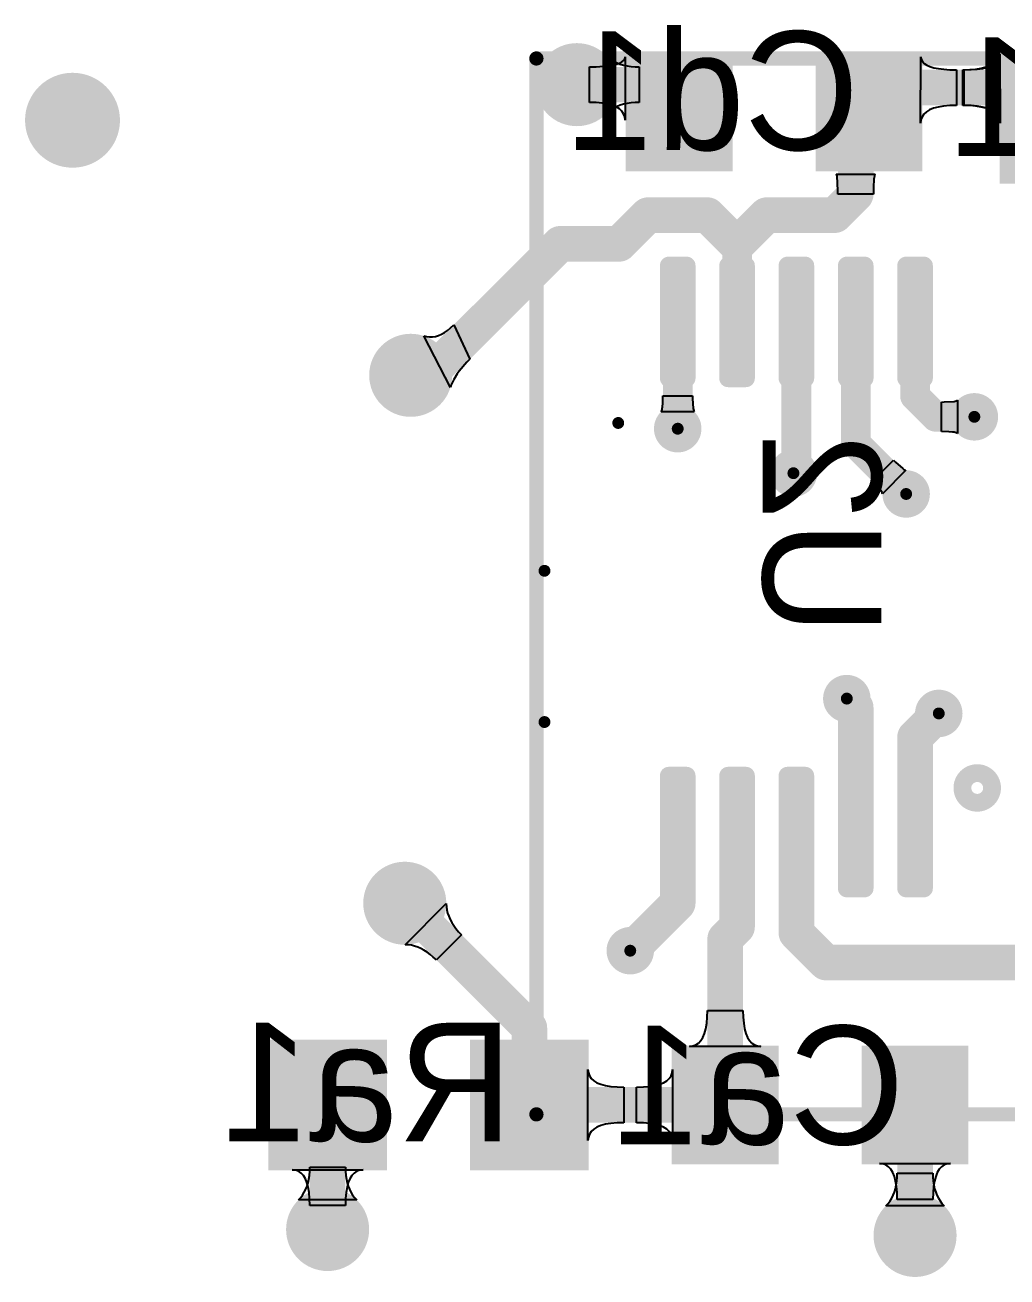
# Model space of a CAD drawing. Header units: millimetres. Extents: x 225 to 632, y 90 to 298.
# Drawn here: x 513.97 to 522.25, y 171.43 to 181.98 of the extents above; entities that cross this region are included whole.
import ezdxf

# ---------------------------------------------------------------- set-up
doc = ezdxf.new("R2010")
doc.units = ezdxf.units.MM
for name, color, linetype in [('BottomLayer', 5, 'Continuous'), ('BottomOverlay', 54, 'Continuous'), ('Mechanical15', 56, 'Continuous'), ('ViaHoleLayer', 16, 'Continuous')]:
    doc.layers.add(name, color=color, linetype=linetype)

# ---------------------------------------------------------------- blocks, each defined once
blk = doc.blocks.new('S5980_41')
at = {"layer": 'Mechanical15', "const_width": 0.11999976}
for points in [[(-4.579399019999999, 5.29079968), (4.32060096, 5.29079968)], [(-4.579399019999999, 5.29079968), (-4.579399019999999, -5.20919964)], [(4.32060096, 5.29079968), (4.32060096, -5.20919964)], [(-4.579399019999999, -5.20919964), (4.32060096, -5.20919964)]]:
    blk.add_lwpolyline(points, dxfattribs=at)
at = {"layer": 'Mechanical15', "const_width": 0.05999988}
for points in [[(-4.60939896, 5.29079968, 1), (-4.54939908, 5.29079968, 1)], [(-4.60939896, 5.29079968, 1), (-4.54939908, 5.29079968, 1)], [(4.29060102, 5.29079968, 1), (4.3506009, 5.29079968, 1)], [(4.29060102, 5.29079968, 1), (4.3506009, 5.29079968, 1)], [(-4.60939896, -5.20919964, 1), (-4.54939908, -5.20919964, 1)], [(-4.60939896, -5.20919964, 1), (-4.54939908, -5.20919964, 1)], [(4.29060102, -5.20919964, 1), (4.3506009, -5.20919964, 1)], [(4.29060102, -5.20919964, 1), (4.3506009, -5.20919964, 1)]]:
    blk.add_lwpolyline(points, format="xyb", close=True, dxfattribs=at)
blk = doc.blocks.new('MSOP_10_B_103')
at = {"layer": 'BottomLayer', "const_width": 0.07500112}
for points in [[(-2.66249912, 1.07499912, 1), (-2.587498, 1.07499912, 1)], [(-1.71250356, 1.07499912, 1), (-1.63750244, 1.07499912, 1)], [(1.63750244, 1.07499912, 1), (1.71250356, 1.07499912, 1)], [(2.587498, 1.07499912, 1), (2.66249912, 1.07499912, 1)], [(-2.66249912, 0.9250019599999999, 1), (-2.587498, 0.9250019599999999, 1)], [(-1.71250356, 0.9250019599999999, 1), (-1.63750244, 0.9250019599999999, 1)], [(1.63750244, 0.9250019599999999, 1), (1.71250356, 0.9250019599999999, 1)], [(2.587498, 0.9250019599999999, 1), (2.66249912, 0.9250019599999999, 1)], [(-2.66249912, 0.57499758, 1), (-2.587498, 0.57499758, 1)], [(-1.71250356, 0.57499758, 1), (-1.63750244, 0.57499758, 1)], [(1.63750244, 0.57499758, 1), (1.71250356, 0.57499758, 1)], [(2.587498, 0.57499758, 1), (2.66249912, 0.57499758, 1)], [(-2.66249912, 0.42500042, 1), (-2.587498, 0.42500042, 1)], [(-1.71250356, 0.42500042, 1), (-1.63750244, 0.42500042, 1)], [(1.63750244, 0.42500042, 1), (1.71250356, 0.42500042, 1)], [(2.587498, 0.42500042, 1), (2.66249912, 0.42500042, 1)], [(-2.66249912, 0.07499858, 1), (-2.587498, 0.07499858, 1)], [(-1.71250356, 0.07499858, 1), (-1.63750244, 0.07499858, 1)], [(1.63750244, 0.07499858, 1), (1.71250356, 0.07499858, 1)], [(2.587498, 0.07499858, 1), (2.66249912, 0.07499858, 1)], [(-2.66249912, -0.07499858, 1), (-2.587498, -0.07499858, 1)], [(-1.71250356, -0.07499858, 1), (-1.63750244, -0.07499858, 1)], [(1.63750244, -0.07499858, 1), (1.71250356, -0.07499858, 1)], [(2.587498, -0.07499858, 1), (2.66249912, -0.07499858, 1)], [(-2.66249912, -0.42500042, 1), (-2.587498, -0.42500042, 1)], [(-1.71250356, -0.42500042, 1), (-1.63750244, -0.42500042, 1)], [(1.63750244, -0.42500042, 1), (1.71250356, -0.42500042, 1)], [(2.587498, -0.42500042, 1), (2.66249912, -0.42500042, 1)], [(-2.66249912, -0.57499758, 1), (-2.587498, -0.57499758, 1)], [(-1.71250356, -0.57499758, 1), (-1.63750244, -0.57499758, 1)], [(1.63750244, -0.57499758, 1), (1.71250356, -0.57499758, 1)], [(2.587498, -0.57499758, 1), (2.66249912, -0.57499758, 1)], [(-2.66249912, -0.9250019599999999, 1), (-2.587498, -0.9250019599999999, 1)], [(-1.71250356, -0.9250019599999999, 1), (-1.63750244, -0.9250019599999999, 1)], [(1.63750244, -0.9250019599999999, 1), (1.71250356, -0.9250019599999999, 1)], [(2.587498, -0.9250019599999999, 1), (2.66249912, -0.9250019599999999, 1)], [(-2.66249912, -1.07499912, 1), (-2.587498, -1.07499912, 1)], [(-1.71250356, -1.07499912, 1), (-1.63750244, -1.07499912, 1)], [(1.63750244, -1.07499912, 1), (1.71250356, -1.07499912, 1)], [(2.587498, -1.07499912, 1), (2.66249912, -1.07499912, 1)]]:
    blk.add_lwpolyline(points, format="xyb", close=True, dxfattribs=at)
at = {"layer": 'BottomLayer'}
for points in [[(-1.60000188, 0.9250019599999999), (-1.60000188, 1.07499912), (-2.69999968, 0.9250019599999999), (-2.69999968, 1.07499912)], [(-1.675003, 0.85000084), (-1.675003, 1.15000024), (-2.62499856, 0.85000084), (-2.62499856, 1.15000024)], [(1.60000188, 1.07499912), (1.60000188, 0.9250019599999999), (2.69999968, 1.07499912), (2.69999968, 0.9250019599999999)], [(1.675003, 1.15000024), (1.675003, 0.85000084), (2.62499856, 1.15000024), (2.62499856, 0.85000084)], [(-2.62499856, 0.6499986999999999), (-2.62499856, 0.3499993), (-1.675003, 0.6499986999999999), (-1.675003, 0.3499993)], [(1.675003, 0.6499986999999999), (1.675003, 0.3499993), (2.62499856, 0.6499986999999999), (2.62499856, 0.3499993)], [(-2.69999968, 0.57499758), (-2.69999968, 0.42500042), (-1.60000188, 0.57499758), (-1.60000188, 0.42500042)], [(1.60000188, 0.57499758), (1.60000188, 0.42500042), (2.69999968, 0.57499758), (2.69999968, 0.42500042)], [(-2.62499856, 0.1499997), (-2.62499856, -0.1499997), (-1.675003, 0.1499997), (-1.675003, -0.1499997)], [(1.675003, 0.1499997), (1.675003, -0.1499997), (2.62499856, 0.1499997), (2.62499856, -0.1499997)], [(-2.69999968, 0.07499858), (-2.69999968, -0.07499858), (-1.60000188, 0.07499858), (-1.60000188, -0.07499858)], [(1.60000188, 0.07499858), (1.60000188, -0.07499858), (2.69999968, 0.07499858), (2.69999968, -0.07499858)], [(-2.62499856, -0.3499993), (-2.62499856, -0.6499986999999999), (-1.675003, -0.3499993), (-1.675003, -0.6499986999999999)], [(1.675003, -0.3499993), (1.675003, -0.6499986999999999), (2.62499856, -0.3499993), (2.62499856, -0.6499986999999999)], [(-2.69999968, -0.42500042), (-2.69999968, -0.57499758), (-1.60000188, -0.42500042), (-1.60000188, -0.57499758)], [(1.60000188, -0.42500042), (1.60000188, -0.57499758), (2.69999968, -0.42500042), (2.69999968, -0.57499758)], [(-2.69999968, -0.9250019599999999), (-2.69999968, -1.07499912), (-1.60000188, -0.9250019599999999), (-1.60000188, -1.07499912)], [(-2.62499856, -0.85000084), (-2.62499856, -1.15000024), (-1.675003, -0.85000084), (-1.675003, -1.15000024)], [(1.60000188, -0.9250019599999999), (1.60000188, -1.07499912), (2.69999968, -0.9250019599999999), (2.69999968, -1.07499912)], [(1.675003, -0.85000084), (1.675003, -1.15000024), (2.62499856, -0.85000084), (2.62499856, -1.15000024)]]:
    blk.add_solid(points, dxfattribs=at)
at = {"layer": 'BottomOverlay'}
for points, const_width in [([(-1.65299898, -1.524, 1), (-1.90300102, -1.524, 1)], 0.1499997), ([(-1.94050158, -1.524, 1), (-1.86550046, -1.524, 1)], 0.07499858), ([(-1.69049954, -1.524, 1), (-1.61549842, -1.524, 1)], 0.07499858)]:
    blk.add_lwpolyline(points, format="xyb", close=True, dxfattribs=dict(at, const_width=const_width))
blk = doc.blocks.new('CAPC0603_1608__N_B_104')
at = {"layer": 'BottomLayer'}
for points in [[(-1.2499975, 0.499999), (-1.2499975, -0.499999), (-0.3499993, 0.499999), (-0.3499993, -0.499999)], [(0.35000184, 0.499999), (0.35000184, -0.499999), (1.25000004, 0.499999), (1.25000004, -0.499999)]]:
    blk.add_solid(points, dxfattribs=at)
blk = doc.blocks.new('CAPC0603_1608__N_B_107')
at = {"layer": 'BottomLayer'}
for points in [[(-1.2499975, 0.499999), (-1.2499975, -0.499999), (-0.3499993, 0.499999), (-0.3499993, -0.499999)], [(0.35000184, 0.499999), (0.35000184, -0.499999), (1.25000004, 0.499999), (1.25000004, -0.499999)]]:
    blk.add_solid(points, dxfattribs=at)
blk = doc.blocks.new('RESC0603_1608__N_B_109')
at = {"layer": 'BottomLayer'}
for points in [[(-1.350137, -0.5499989), (-0.350139, -0.5499989), (-1.350137, 0.5499989), (-0.350139, 0.5499989)], [(0.349885, -0.5499989), (1.349883, -0.5499989), (0.349885, 0.5499989), (1.349883, 0.5499989)]]:
    blk.add_solid(points, dxfattribs=at)
blk = doc.blocks.new('RESC0603_1608__N_B_112')
at = {"layer": 'BottomLayer'}
for points in [[(-1.350137, -0.5499989), (-0.350139, -0.5499989), (-1.350137, 0.5499989), (-0.350139, 0.5499989)], [(0.349885, -0.5499989), (1.349883, -0.5499989), (0.349885, 0.5499989), (1.349883, 0.5499989)]]:
    blk.add_solid(points, dxfattribs=at)

msp = doc.modelspace()

# ---------------------------------------------------------------- linework, layer by layer
at = {"layer": 'BottomLayer'}
for p, q in [((518.87495158, 181.23000076), (518.87495158, 181.72000232)), ((518.87495158, 181.72000232), (518.89447402, 181.70195054)), ((522.16909282, 181.69599932), (522.1781834799999, 181.72150092)), ((522.1781834799999, 181.72150092), (522.1812137, 181.74999972)), ((522.1812137, 181.74999972), (522.1812137, 181.15000092)), ((522.18716238, 181.71011918), (522.19016212, 181.73595098)), ((522.19016212, 181.73595098), (522.19321012, 181.15000092)), ((518.73105042, 181.62500124), (518.78805056, 181.6258496)), ((518.73105042, 181.32500184), (518.73105042, 181.62500124)), ((518.78805056, 181.6258496), (518.88404986, 181.63264664)), ((518.88404986, 181.63264664), (518.92304902, 181.63859278)), ((518.89447402, 181.70195054), (518.91579986, 181.68580122)), ((518.91579986, 181.68580122), (518.93892656, 181.67155182)), ((518.92304902, 181.63859278), (518.95605124, 181.64623818)), ((518.93892656, 181.67155182), (518.96385158, 181.65920234)), ((518.95605124, 181.64623818), (518.9830489, 181.65558284)), ((518.96385158, 181.65920234), (518.99058, 181.64875024)), ((518.9830489, 181.65558284), (519.0040496199999, 181.66662676)), ((518.99058, 181.64875024), (519.01910928, 181.6402006)), ((519.0040496199999, 181.66662676), (519.01905086, 181.67936994)), ((519.01905086, 181.67936994), (519.02805008, 181.69380984)), ((519.01910928, 181.6402006), (519.0494368799999, 181.63355088)), ((519.02805008, 181.69380984), (519.03104982, 181.70995154)), ((519.03104982, 181.70995154), (519.03104982, 181.17500214)), ((519.0494368799999, 181.63355088), (519.08156788, 181.62880108)), ((519.08156788, 181.62880108), (519.1154971999999, 181.6259512)), ((519.1154971999999, 181.6259512), (519.15122992, 181.62500124)), ((519.15122992, 181.62500124), (519.15122992, 181.32500184)), ((521.52190336, 181.15000092), (521.5249513599999, 181.70995154)), ((521.5249513599999, 181.70995154), (521.5279511, 181.68906004)), ((521.5279511, 181.68906004), (521.53695032, 181.67036818)), ((521.53695032, 181.67036818), (521.55195156, 181.65387596)), ((521.55195156, 181.65387596), (521.57295228, 181.63958338)), ((521.57295228, 181.63958338), (521.59995248, 181.6274879)), ((521.59995248, 181.6274879), (521.63295216, 181.61759206)), ((521.63295216, 181.61759206), (521.67195132, 181.60989586)), ((521.67195132, 181.60989586), (521.71694996, 181.6043993)), ((521.9872643799999, 181.6059995), (522.03272022, 181.61350012)), ((521.9981635199999, 181.60543816), (522.04316216, 181.6122352)), ((522.03272022, 181.61350012), (522.07211562, 181.62400048)), ((522.04316216, 181.6122352), (522.08216132, 181.62175258)), ((522.07211562, 181.62400048), (522.10545312, 181.63750058)), ((522.08216132, 181.62175258), (522.115161, 181.63398776)), ((522.10545312, 181.63750058), (522.1327251, 181.65400042)), ((522.115161, 181.63398776), (522.1421611999999, 181.64894328)), ((522.1327251, 181.65400042), (522.15393918, 181.6735)), ((522.1421611999999, 181.64894328), (522.16316192, 181.6666166)), ((522.15393918, 181.6735), (522.16909282, 181.69599932)), ((522.16316192, 181.6666166), (522.1781631599999, 181.68700772)), ((522.1781631599999, 181.68700772), (522.18716238, 181.71011918)), ((521.71694996, 181.6043993), (521.76795062, 181.60109984)), ((521.76795062, 181.60109984), (521.82495076, 181.60000002)), ((521.82495076, 181.60000002), (521.82495076, 181.30000062)), ((521.8781663, 181.60000002), (521.93574556, 181.60150116)), ((521.8781663, 181.30000062), (521.8781663, 181.60000002)), ((521.8901627199999, 181.60000002), (521.9471628599999, 181.60135892)), ((521.8901627199999, 181.30000062), (521.8901627199999, 181.60000002)), ((521.93574556, 181.60150116), (521.9872643799999, 181.6059995)), ((521.9471628599999, 181.60135892), (521.9981635199999, 181.60543816)), ((518.78805056, 181.3235007), (518.73105042, 181.32500184)), ((518.83905122, 181.31900236), (518.78805056, 181.3235007)), ((518.88404986, 181.31150174), (518.83905122, 181.31900236)), ((518.92304902, 181.30100138), (518.88404986, 181.31150174)), ((518.95605124, 181.28750128), (518.92304902, 181.30100138)), ((518.96385158, 181.29080074), (518.93892656, 181.27845126)), ((518.99058, 181.30125284), (518.96385158, 181.29080074)), ((519.01910928, 181.30980248), (518.99058, 181.30125284)), ((519.0494368799999, 181.3164522), (519.01910928, 181.30980248)), ((519.08156788, 181.321202), (519.0494368799999, 181.3164522)), ((519.1154971999999, 181.32405188), (519.08156788, 181.321202)), ((519.15122992, 181.32500184), (519.1154971999999, 181.32405188)), ((521.7161143, 181.29400114), (521.6707397399999, 181.28650052)), ((521.76751882, 181.29849948), (521.7161143, 181.29400114)), ((521.82495076, 181.30000062), (521.76751882, 181.29849948)), ((521.93574556, 181.29849948), (521.8781663, 181.30000062)), ((521.94760228, 181.29849948), (521.8901627199999, 181.30000062)), ((521.9872643799999, 181.29400114), (521.93574556, 181.29849948)), ((521.9990093399999, 181.29400114), (521.94760228, 181.29849948)), ((522.03272022, 181.28650052), (521.9872643799999, 181.29400114)), ((522.04438898, 181.28650052), (521.9990093399999, 181.29400114)), ((518.89447402, 181.24805254), (518.87495158, 181.23000076)), ((518.91579986, 181.26420186), (518.89447402, 181.24805254)), ((518.93892656, 181.27845126), (518.91579986, 181.26420186)), ((518.9830489, 181.27100144), (518.95605124, 181.28750128)), ((519.0040496199999, 181.25150186), (518.9830489, 181.27100144)), ((519.01905086, 181.22900254), (519.0040496199999, 181.25150186)), ((519.02805008, 181.20350094), (519.01905086, 181.22900254)), ((519.03104982, 181.17500214), (519.02805008, 181.20350094)), ((521.53428586, 181.20400132), (521.5250808999999, 181.17849972)), ((521.54952078, 181.22650064), (521.53428586, 181.20400132)), ((521.57078312, 181.24600022), (521.54952078, 181.22650064)), ((521.59807288, 181.26250006), (521.57078312, 181.24600022)), ((521.6313926, 181.27600016), (521.59807288, 181.26250006)), ((521.6707397399999, 181.28650052), (521.6313926, 181.27600016)), ((522.07211562, 181.27600016), (522.03272022, 181.28650052)), ((522.08373866, 181.27600016), (522.04438898, 181.28650052)), ((522.10545312, 181.26250006), (522.07211562, 181.27600016)), ((522.11705838, 181.26250006), (522.08373866, 181.27600016)), ((522.1327251, 181.24600022), (522.10545312, 181.26250006)), ((522.1443481399999, 181.24600022), (522.11705838, 181.26250006)), ((522.15393918, 181.22650064), (522.1327251, 181.24600022)), ((522.16560794, 181.22650064), (522.1443481399999, 181.24600022)), ((522.16909282, 181.20400132), (522.15393918, 181.22650064)), ((522.1808377799999, 181.20400132), (522.16560794, 181.22650064)), ((522.1781834799999, 181.17849972), (522.16909282, 181.20400132)), ((522.1900402, 181.17849972), (522.1808377799999, 181.20400132)), ((521.5250808999999, 181.17849972), (521.52190336, 181.15000092)), ((522.1812137, 181.15000092), (522.1781834799999, 181.17849972)), ((522.19321012, 181.15000092), (522.1900402, 181.17849972)), ((520.8128141, 180.71741606), (520.80995406, 180.71909754)), ((520.80995406, 180.71909754), (521.1400473799999, 180.71909754)), ((520.8153718799999, 180.71237416), (520.8128141, 180.71741606)), ((520.8176274, 180.7039693), (520.8153718799999, 180.71237416)), ((520.82485116, 180.58294084), (520.8176274, 180.7039693)), ((521.12876216, 180.67707324), (521.1256023999999, 180.61151584)), ((521.1304182399999, 180.69220148), (521.12876216, 180.67707324)), ((521.13237404, 180.7039693), (521.1304182399999, 180.69220148)), ((521.13462956, 180.71237416), (521.13237404, 180.7039693)), ((521.13718734, 180.71741606), (521.13462956, 180.71237416)), ((521.1400473799999, 180.71909754), (521.13718734, 180.71741606)), ((520.82500102, 180.55100288), (520.82485116, 180.58294084)), ((521.1256023999999, 180.61151584), (521.12500042, 180.55100288)), ((521.12500042, 180.55100288), (520.82500102, 180.55100288)), ((517.50949838, 179.38611824), (517.5354241599999, 179.4039973)), ((517.5354241599999, 179.4039973), (517.561576, 179.4253206)), ((517.561576, 179.4253206), (517.58795644, 179.45009068)), ((517.58795644, 179.45009068), (517.72327494, 179.1611479)), ((517.55958718, 178.92227868), (517.33439586, 179.35746704)), ((517.33439586, 179.35746704), (517.35872652, 179.35122118)), ((517.35872652, 179.35122118), (517.3832857799999, 179.3484221)), ((517.3832857799999, 179.3484221), (517.40807364, 179.34906726)), ((517.40807364, 179.34906726), (517.4330901, 179.35316174)), ((517.4330901, 179.35316174), (517.45833262, 179.36070046)), ((517.45833262, 179.36070046), (517.4838012, 179.37168596)), ((517.4838012, 179.37168596), (517.50949838, 179.38611824)), ((517.69816958, 179.1352907), (517.63450194, 179.06034546)), ((517.72327494, 179.1611479), (517.69816958, 179.1352907)), ((517.5883094999999, 178.9893423), (517.57679314, 178.96654834)), ((517.6171638999999, 179.03624086), (517.5883094999999, 178.9893423)), ((517.63450194, 179.06034546), (517.6171638999999, 179.03624086)), ((517.5672198799999, 178.9441938), (517.55958718, 178.92227868)), ((517.57679314, 178.96654834), (517.5672198799999, 178.9441938)), ((519.34460012, 178.7462135), (519.3462511199999, 178.75850456)), ((519.3462511199999, 178.75850456), (519.34865142, 178.78931984)), ((519.34865142, 178.78931984), (519.3500001599999, 178.85112566)), ((519.3500001599999, 178.85112566), (519.6000022, 178.85112312)), ((519.6000022, 178.85112312), (519.60015206, 178.82844346)), ((519.60015206, 178.82844346), (519.6053997, 178.74621096)), ((521.69887532, 178.799998), (521.72155498, 178.8001504)), ((521.69887532, 178.55000104), (521.69887532, 178.799998)), ((521.72155498, 178.8001504), (521.80378494, 178.80539804)), ((521.80378494, 178.80539804), (521.81399828, 178.80734876)), ((521.81399828, 178.80734876), (521.8221338999999, 178.8095992)), ((521.8221338999999, 178.8095992), (521.8281918, 178.81214936)), ((521.8281918, 178.81214936), (521.8321694399999, 178.81499924)), ((521.8321694399999, 178.81499924), (521.8321694399999, 178.5349998)), ((519.33500146, 178.717829), (519.3378513399999, 178.72180918)), ((519.6150008999999, 178.71782646), (519.33500146, 178.717829)), ((519.3378513399999, 178.72180918), (519.3404015, 178.72786708)), ((519.3404015, 178.72786708), (519.34265194, 178.7360027)), ((519.34265194, 178.7360027), (519.34460012, 178.7462135)), ((519.6053997, 178.74621096), (519.60735042, 178.73599762)), ((519.60735042, 178.73599762), (519.60960086, 178.727862)), ((519.60960086, 178.727862), (519.6121510199999, 178.72180664)), ((519.6121510199999, 178.72180664), (519.6150008999999, 178.71782646)), ((521.76068114, 178.54864976), (521.69887532, 178.55000104)), ((521.79149388, 178.54624946), (521.76068114, 178.54864976)), ((521.80378494, 178.544601), (521.79149388, 178.54624946)), ((521.81399828, 178.54265028), (521.80378494, 178.544601)), ((521.8221338999999, 178.54039984), (521.81399828, 178.54265028)), ((521.8281918, 178.53784968), (521.8221338999999, 178.54039984)), ((521.8321694399999, 178.5349998), (521.8281918, 178.53784968)), ((521.11636188, 178.13186116), (521.29313826, 178.30863754)), ((521.29313826, 178.30863754), (521.30927996, 178.29270666)), ((521.30927996, 178.29270666), (521.37113912, 178.23827446)), ((521.37113912, 178.23827446), (521.37973956, 178.23242992)), ((521.37973956, 178.23242992), (521.3870827, 178.2282694)), ((521.15911008, 178.08720542), (521.11636188, 178.13186116)), ((521.39799962, 178.22499026), (521.2000091599999, 178.0269998)), ((521.3870827, 178.2282694), (521.3931685399999, 178.22578782)), ((521.3931685399999, 178.22578782), (521.39799962, 178.22499026)), ((521.17920148, 178.06371804), (521.15911008, 178.08720542)), ((521.18672496, 178.0538603), (521.17920148, 178.06371804)), ((521.1925695, 178.04525986), (521.18672496, 178.0538603)), ((521.19673002, 178.03791672), (521.1925695, 178.04525986)), ((521.1992116, 178.03183088), (521.19673002, 178.03791672)), ((521.2000091599999, 178.0269998), (521.1992116, 178.03183088)), ((517.17850082, 174.22501604), (517.5249847599999, 174.57149998)), ((517.5249847599999, 174.57149998), (517.52602616, 174.54493158)), ((517.52602616, 174.54493158), (517.5296863, 174.51843176)), ((517.5296863, 174.51843176), (517.53596264, 174.49200306)), ((517.53596264, 174.49200306), (517.54485518, 174.46564548)), ((517.54485518, 174.46564548), (517.55636392, 174.43935648)), ((517.55636392, 174.43935648), (517.5704913999999, 174.4131386)), ((517.5704913999999, 174.4131386), (517.58723508, 174.3869893)), ((517.58723508, 174.3869893), (517.6065949599999, 174.36091112)), ((517.6065949599999, 174.36091112), (517.62857358, 174.33490406)), ((517.62857358, 174.33490406), (517.65316586, 174.30896558)), ((517.2050692199999, 174.22397464), (517.17850082, 174.22501604)), ((517.23156904, 174.2203145), (517.2050692199999, 174.22397464)), ((517.65316586, 174.30896558), (517.44103522, 174.09683494)), ((517.25799774, 174.21403816), (517.23156904, 174.2203145)), ((517.2843553199999, 174.20514562), (517.25799774, 174.21403816)), ((517.3106443199999, 174.19363688), (517.2843553199999, 174.20514562)), ((517.3368621999999, 174.1795094), (517.3106443199999, 174.19363688)), ((517.3630115, 174.16276572), (517.3368621999999, 174.1795094)), ((517.38908968, 174.14340584), (517.3630115, 174.16276572)), ((517.41509674, 174.12142722), (517.38908968, 174.14340584)), ((517.44103522, 174.09683494), (517.41509674, 174.12142722)), ((519.7190012, 173.56285328), (519.7234995399999, 173.6143721)), ((519.7234995399999, 173.6143721), (519.72500068, 173.67195136)), ((519.72500068, 173.67195136), (520.0250000799999, 173.67195136)), ((520.0250000799999, 173.67195136), (520.02650122, 173.6143721)), ((520.02650122, 173.6143721), (520.0309995599999, 173.56285328)), ((519.70100022, 173.47800204), (519.71150058, 173.51739744)), ((519.71150058, 173.51739744), (519.7190012, 173.56285328)), ((520.0309995599999, 173.56285328), (520.0385001799999, 173.51739744)), ((520.0385001799999, 173.51739744), (520.04900054, 173.47800204)), ((519.60349978, 173.37193418), (519.62900138, 173.38102484)), ((519.62900138, 173.38102484), (519.6515006999999, 173.39617848)), ((519.6515006999999, 173.39617848), (519.6710002799999, 173.41739256)), ((519.6710002799999, 173.41739256), (519.68750012, 173.44466708)), ((519.68750012, 173.44466708), (519.70100022, 173.47800204)), ((520.04900054, 173.47800204), (520.0625006399999, 173.44466708)), ((520.0625006399999, 173.44466708), (520.07900048, 173.41739256)), ((520.07900048, 173.41739256), (520.09850006, 173.39617848)), ((520.09850006, 173.39617848), (520.12099938, 173.38102484)), ((520.12099938, 173.38102484), (520.1465009799999, 173.37193418)), ((519.57500098, 173.36890396), (519.60349978, 173.37193418)), ((520.17499978, 173.36890396), (519.57500098, 173.36890396)), ((520.1465009799999, 173.37193418), (520.17499978, 173.36890396)), ((518.7187872999999, 172.57500156), (518.7187872999999, 173.17500036)), ((518.7187872999999, 173.17500036), (518.72181752, 173.14650156)), ((519.42806706, 173.14650156), (519.43109728, 173.17500036)), ((519.43109728, 173.17500036), (519.43109728, 172.57500156)), ((518.72181752, 173.14650156), (518.7309081799999, 173.12099996)), ((518.7309081799999, 173.12099996), (518.74606182, 173.09850064)), ((518.74606182, 173.09850064), (518.7672759, 173.07900106)), ((518.7672759, 173.07900106), (518.79454788, 173.06250122)), ((518.79454788, 173.06250122), (518.82788538, 173.04900112)), ((519.3219991999999, 173.04900112), (519.35533416, 173.06250122)), ((519.35533416, 173.06250122), (519.38260868, 173.07900106)), ((519.38260868, 173.07900106), (519.40382276, 173.09850064)), ((519.40382276, 173.09850064), (519.4189764, 173.12099996)), ((519.4189764, 173.12099996), (519.42806706, 173.14650156)), ((518.82788538, 173.04900112), (518.86728078, 173.03850076)), ((518.86728078, 173.03850076), (518.9127366199999, 173.03100014)), ((518.9127366199999, 173.03100014), (518.96425544, 173.0265018)), ((518.96425544, 173.0265018), (519.0218347, 173.02500066)), ((519.0218347, 173.02500066), (519.0218347, 172.72500126)), ((519.1280498799999, 173.02500066), (519.18562914, 173.0265018)), ((519.1280498799999, 172.72500126), (519.1280498799999, 173.02500066)), ((519.18562914, 173.0265018), (519.23714796, 173.03100014)), ((519.23714796, 173.03100014), (519.2826038, 173.03850076)), ((519.2826038, 173.03850076), (519.3219991999999, 173.04900112)), ((518.74606182, 172.65150128), (518.7309081799999, 172.62900196)), ((518.7672759, 172.67100086), (518.74606182, 172.65150128)), ((518.79454788, 172.6875007), (518.7672759, 172.67100086)), ((518.82788538, 172.7010008), (518.79454788, 172.6875007)), ((518.86728078, 172.71150116), (518.82788538, 172.7010008)), ((518.9127366199999, 172.71900178), (518.86728078, 172.71150116)), ((518.96425544, 172.72350012), (518.9127366199999, 172.71900178)), ((519.0218347, 172.72500126), (518.96425544, 172.72350012)), ((519.18562914, 172.72350012), (519.1280498799999, 172.72500126)), ((519.23714796, 172.71900178), (519.18562914, 172.72350012)), ((519.2826038, 172.71150116), (519.23714796, 172.71900178)), ((519.3219991999999, 172.7010008), (519.2826038, 172.71150116)), ((519.35533416, 172.6875007), (519.3219991999999, 172.7010008)), ((519.38260868, 172.67100086), (519.35533416, 172.6875007)), ((519.40382276, 172.65150128), (519.38260868, 172.67100086)), ((519.4189764, 172.62900196), (519.40382276, 172.65150128)), ((518.72181752, 172.60350036), (518.7187872999999, 172.57500156)), ((518.7309081799999, 172.62900196), (518.72181752, 172.60350036)), ((519.42806706, 172.60350036), (519.4189764, 172.62900196)), ((519.43109728, 172.57500156), (519.42806706, 172.60350036)), ((516.2533617, 172.32505032), (516.2248629, 172.32805006)), ((516.2248629, 172.32805006), (516.8248616999999, 172.32805006)), ((516.2788633, 172.3160511), (516.2533617, 172.32505032)), ((516.37391264, 172.31536022), (516.3748625999999, 172.35109294)), ((516.3748625999999, 172.35109294), (516.674862, 172.35109294)), ((516.674862, 172.35109294), (516.6758119599999, 172.31536022)), ((516.7963629, 172.32505032), (516.7708613, 172.3160511)), ((516.8248616999999, 172.32805006), (516.7963629, 172.32505032)), ((521.20349912, 172.37806774), (521.17500032, 172.38109796)), ((521.17500032, 172.38109796), (521.77499912, 172.38109796)), ((521.2290007199999, 172.36897708), (521.20349912, 172.37806774)), ((521.25150004, 172.35382344), (521.2290007199999, 172.36897708)), ((521.27099962, 172.33260936), (521.25150004, 172.35382344)), ((521.2874994599999, 172.30533484), (521.27099962, 172.33260936)), ((521.67899982, 172.33260936), (521.66249998, 172.30533484)), ((521.6984994, 172.35382344), (521.67899982, 172.33260936)), ((521.72099872, 172.36897708), (521.6984994, 172.35382344)), ((521.74650032, 172.37806774), (521.72099872, 172.36897708)), ((521.77499912, 172.38109796), (521.74650032, 172.37806774)), ((516.30136262, 172.30104986), (516.2788633, 172.3160511)), ((516.3208622, 172.28004914), (516.30136262, 172.30104986)), ((516.33736204, 172.25305148), (516.3208622, 172.28004914)), ((516.35086214, 172.22004926), (516.33736204, 172.25305148)), ((516.3613624999999, 172.1810501), (516.35086214, 172.22004926)), ((516.3511136, 172.19044302), (516.3596632399999, 172.2189723)), ((516.3596632399999, 172.2189723), (516.36631296, 172.2492999)), ((516.36631296, 172.2492999), (516.37106276, 172.2814309)), ((516.37106276, 172.2814309), (516.37391264, 172.31536022)), ((516.6758119599999, 172.31536022), (516.67866184, 172.2814309)), ((516.67866184, 172.2814309), (516.6834116399999, 172.2492999)), ((516.6834116399999, 172.2492999), (516.69006136, 172.2189723)), ((516.69886246, 172.22004926), (516.6883621, 172.1810501)), ((516.69006136, 172.2189723), (516.6986109999999, 172.19044302)), ((516.71236256, 172.25305148), (516.69886246, 172.22004926)), ((516.7288624, 172.28004914), (516.71236256, 172.25305148)), ((516.74836198, 172.30104986), (516.7288624, 172.28004914)), ((516.7708613, 172.3160511), (516.74836198, 172.30104986)), ((521.3009995599999, 172.27199988), (521.2874994599999, 172.30533484)), ((521.31149992, 172.23260448), (521.3009995599999, 172.27199988)), ((521.3190005399999, 172.18714864), (521.31149992, 172.23260448)), ((521.31645038, 172.19943716), (521.32120018, 172.23156816)), ((521.32120018, 172.23156816), (521.32405006, 172.26549748)), ((521.32405006, 172.26549748), (521.32500002, 172.3012302)), ((521.32500002, 172.3012302), (521.62499942, 172.3012302)), ((521.62499942, 172.3012302), (521.62594938, 172.26549748)), ((521.62594938, 172.26549748), (521.6287992599999, 172.23156816)), ((521.6287992599999, 172.23156816), (521.63354906, 172.19943716)), ((521.63849952, 172.23260448), (521.6309989, 172.18714864)), ((521.64899988, 172.27199988), (521.63849952, 172.23260448)), ((521.66249998, 172.30533484), (521.64899988, 172.27199988)), ((516.2979133, 172.09433704), (516.31406262, 172.11566288)), ((516.31406262, 172.11566288), (516.32831202, 172.13878958)), ((516.32831202, 172.13878958), (516.3406615, 172.1637146)), ((516.3406615, 172.1637146), (516.3511136, 172.19044302)), ((516.36886312, 172.13605146), (516.3613624999999, 172.1810501)), ((516.37336146, 172.0850508), (516.36886312, 172.13605146)), ((516.68086148, 172.13605146), (516.6763631399999, 172.0850508)), ((516.6883621, 172.1810501), (516.68086148, 172.13605146)), ((516.6986109999999, 172.19044302), (516.7090631, 172.1637146)), ((516.7090631, 172.1637146), (516.72141258, 172.13878958)), ((516.72141258, 172.13878958), (516.7356619799999, 172.11566288)), ((516.7356619799999, 172.11566288), (516.7518113, 172.09433704)), ((521.2784494399999, 172.08892684), (521.2907989199999, 172.11385186)), ((521.2907989199999, 172.11385186), (521.30125102, 172.14058028)), ((521.30125102, 172.14058028), (521.30980066, 172.16910956)), ((521.30980066, 172.16910956), (521.31645038, 172.19943716)), ((521.32349888, 172.13562982), (521.3190005399999, 172.18714864)), ((521.32500002, 172.07805056), (521.32349888, 172.13562982)), ((521.62650056, 172.13562982), (521.62499942, 172.07805056)), ((521.6309989, 172.18714864), (521.62650056, 172.13562982)), ((521.63354906, 172.19943716), (521.64019878, 172.16910956)), ((521.64019878, 172.16910956), (521.64874842, 172.14058028)), ((521.64874842, 172.14058028), (521.65920052, 172.11385186)), ((521.65920052, 172.11385186), (521.67155, 172.08892684)), ((516.2798615199999, 172.0748146), (516.2979133, 172.09433704)), ((516.7698630799999, 172.0748146), (516.2798615199999, 172.0748146)), ((516.3748625999999, 172.02805066), (516.37336146, 172.0850508)), ((516.674862, 172.02805066), (516.3748625999999, 172.02805066)), ((516.6763631399999, 172.0850508), (516.674862, 172.02805066)), ((516.7518113, 172.09433704), (516.7698630799999, 172.0748146)), ((521.22999894, 172.02495186), (521.2480507199999, 172.0444743)), ((521.7200005, 172.02495186), (521.22999894, 172.02495186)), ((521.2480507199999, 172.0444743), (521.26420004, 172.06580014)), ((521.26420004, 172.06580014), (521.2784494399999, 172.08892684)), ((521.62499942, 172.07805056), (521.32500002, 172.07805056)), ((521.67155, 172.08892684), (521.6857994, 172.06580014)), ((521.6857994, 172.06580014), (521.70194872, 172.0444743)), ((521.70194872, 172.0444743), (521.7200005, 172.02495186))]:
    msp.add_line(p, q, dxfattribs=at)
for points, const_width in [([(518.4499994199999, 181.47500154, 1), (518.8000012599999, 181.47500154, 1)], 0.3499993), ([(518.55000176, 181.47500154, 1), (518.69999892, 181.47500154, 1)], 0.1499997), ([(519.3000028, 181.47500154, 1), (519.44999996, 181.47500154, 1)], 0.1499997), ([(514.17499908, 181.17500214, 1), (514.5749982799999, 181.17500214, 1)], 0.3999992), ([(520.90000214, 181.45000032, 1), (521.0499993, 181.45000032, 1)], 0.1499997), ([(520.90000214, 181.45000032, 1), (521.0499993, 181.45000032, 1)], 0.1499997), ([(520.90000214, 180.55100288, 1), (521.0499993, 180.55100288, 1)], 0.1499997), ([(520.90000214, 180.55100288, 1), (521.0499993, 180.55100288, 1)], 0.1499997), ([(519.1489617, 180.3750012, 1), (519.29895886, 180.3750012, 1)], 0.1499997), ([(519.1489617, 180.3750012, 1), (519.29895886, 180.3750012, 1)], 0.1499997), ([(519.65103842, 180.3750012, 1), (519.80103558, 180.3750012, 1)], 0.1499997), ([(519.65103842, 180.3750012, 1), (519.80103558, 180.3750012, 1)], 0.1499997), ([(520.14896224, 180.3750012, 1), (520.2989594, 180.3750012, 1)], 0.1499997), ([(520.14896224, 180.3750012, 1), (520.2989594, 180.3750012, 1)], 0.1499997), ([(520.72400046, 180.3750012, 1), (520.87399762, 180.3750012, 1)], 0.1499997), ([(520.72400046, 180.3750012, 1), (520.87399762, 180.3750012, 1)], 0.1499997), ([(518.4079929, 180.13299508, 1), (518.55799006, 180.13299508, 1)], 0.1499997), ([(518.4079929, 180.13299508, 1), (518.55799006, 180.13299508, 1)], 0.1499997), ([(518.9069555799999, 180.13299508, 1), (519.0569527399999, 180.13299508, 1)], 0.1499997), ([(518.9069555799999, 180.13299508, 1), (519.0569527399999, 180.13299508, 1)], 0.1499997), ([(519.89304454, 180.13299508, 1), (520.0430417, 180.13299508, 1)], 0.1499997), ([(519.89304454, 180.13299508, 1), (520.0430417, 180.13299508, 1)], 0.1499997), ([(519.90000414, 180.13299508, 1), (520.0500013, 180.13299508, 1)], 0.1499997), ([(519.90000414, 180.13299508, 1), (520.0500013, 180.13299508, 1)], 0.1499997), ([(519.90695612, 180.13299508, 1), (520.05695328, 180.13299508, 1)], 0.1499997), ([(519.90695612, 180.13299508, 1), (520.05695328, 180.13299508, 1)], 0.1499997), ([(519.9125034799999, 180.13299508, 1), (520.03750196, 180.13299508, 1)], 0.12499848), ([(519.41250194, 179.47500046, 1), (519.53750042, 179.47500046, 1)], 0.12499848), ([(519.9125034799999, 179.47500046, 1), (520.03750196, 179.47500046, 1)], 0.12499848), ([(520.4115017199999, 179.47500046, 1), (520.53850172, 179.47500046, 1)], 0.127), ([(520.91250148, 179.47500046, 1), (521.03749996, 179.47500046, 1)], 0.12499848), ([(521.4125030199999, 179.47500046, 1), (521.5375015, 179.47500046, 1)], 0.12499848), ([(517.0499996799999, 179.02500136, 1), (517.4000015199999, 179.02500136, 1)], 0.3499993), ([(517.15000202, 179.02500136, 1), (517.29999918, 179.02500136, 1)], 0.1499997), ([(517.29999918, 179.02500136, 1), (517.44999634, 179.02500136, 1)], 0.1499997), ([(517.29999918, 179.02500136, 1), (517.44999634, 179.02500136, 1)], 0.1499997), ([(521.4125030199999, 178.8499979, 1), (521.5375015, 178.8499979, 1)], 0.12499848), ([(521.4125030199999, 178.8499979, 1), (521.5375015, 178.8499979, 1)], 0.12499848), ([(521.8749989199999, 178.67499952, 1), (522.07499852, 178.67499952, 1)], 0.1999996), ([(519.37499884, 178.57499972, 1), (519.57499844, 178.57499972, 1)], 0.1999996), ([(521.5875014, 178.67499952, 1), (521.71249988, 178.67499952, 1)], 0.12499848), ([(521.5875014, 178.67499952, 1), (521.71249988, 178.67499952, 1)], 0.12499848), ([(521.91249948, 178.67499952, 1), (522.03749796, 178.67499952, 1)], 0.12499848), ([(519.41250194, 178.57500226, 1), (519.53750042, 178.57500226, 1)], 0.12499848), ([(520.91250148, 178.4499987, 1), (521.03749996, 178.4499987, 1)], 0.12499848), ([(520.91250148, 178.4499987, 1), (521.03749996, 178.4499987, 1)], 0.12499848), ([(520.3500007, 178.1999992, 1), (520.5500003, 178.1999992, 1)], 0.1999996), ([(520.3865005, 178.1999992, 1), (520.5135005, 178.1999992, 1)], 0.127), ([(520.41149918, 178.1999992, 1), (520.5384991799999, 178.1999992, 1)], 0.127), ([(520.41149918, 178.1999992, 1), (520.5384991799999, 178.1999992, 1)], 0.127), ([(520.4115017199999, 178.20000174, 1), (520.53850172, 178.20000174, 1)], 0.127), ([(520.4115017199999, 178.20000174, 1), (520.53850172, 178.20000174, 1)], 0.127), ([(521.2999988, 178.02500082, 1), (521.4999984, 178.02500082, 1)], 0.1999996), ([(521.3374993599999, 178.02500082, 1), (521.46249784, 178.02500082, 1)], 0.12499848), ([(520.7999998, 176.30000046, 1), (520.9999994, 176.30000046, 1)], 0.1999996), ([(520.82500102, 176.30000046, 1), (520.97499818, 176.30000046, 1)], 0.1499997), ([(520.8999996, 176.22500188, 1), (521.04999676, 176.22500188, 1)], 0.1499997), ([(520.8999996, 176.22500188, 1), (521.04999676, 176.22500188, 1)], 0.1499997), ([(521.57499952, 176.17499944, 1), (521.77499912, 176.17499944, 1)], 0.1999996), ([(521.6000007399999, 176.17499944, 1), (521.7499978999999, 176.17499944, 1)], 0.1499997), ([(521.40000114, 175.97499984, 1), (521.5499983, 175.97499984, 1)], 0.1499997), ([(521.40000114, 175.97499984, 1), (521.5499983, 175.97499984, 1)], 0.1499997), ([(519.4000026, 175.1749989, 1), (519.54999976, 175.1749989, 1)], 0.1499997), ([(519.90000414, 175.1749989, 1), (520.0500013, 175.1749989, 1)], 0.1499997), ([(520.40000314, 175.1749989, 1), (520.5500003, 175.1749989, 1)], 0.1499997), ([(520.8999996, 175.1749989, 1), (521.04999676, 175.1749989, 1)], 0.1499997), ([(521.40000114, 175.1749989, 1), (521.5499983, 175.1749989, 1)], 0.1499997), ([(516.9999997799999, 174.5750001, 1), (517.35000162, 174.5750001, 1)], 0.3499993), ([(517.10000212, 174.5750001, 1), (517.24999928, 174.5750001, 1)], 0.1499997), ([(519.4000026, 174.57500264, 1), (519.54999976, 174.57500264, 1)], 0.1499997), ([(519.4000026, 174.57500264, 1), (519.54999976, 174.57500264, 1)], 0.1499997), ([(519.90000414, 174.37499796, 1), (520.0500013, 174.37499796, 1)], 0.1499997), ([(519.90000414, 174.37499796, 1), (520.0500013, 174.37499796, 1)], 0.1499997), ([(520.40000314, 174.32499806, 1), (520.5500003, 174.32499806, 1)], 0.1499997), ([(520.40000314, 174.32499806, 1), (520.5500003, 174.32499806, 1)], 0.1499997), ([(518.97499964, 174.1750009, 1), (519.1749992399999, 174.1750009, 1)], 0.1999996), ([(519.8000018, 174.27499562, 1), (519.94999896, 174.27499562, 1)], 0.1499997), ([(519.8000018, 174.27499562, 1), (519.94999896, 174.27499562, 1)], 0.1499997), ([(519.00000086, 174.1750009, 1), (519.14999802, 174.1750009, 1)], 0.1499997), ([(520.64999756, 174.07500364, 1), (520.79999472, 174.07500364, 1)], 0.1499997), ([(520.64999756, 174.07500364, 1), (520.79999472, 174.07500364, 1)], 0.1499997), ([(518.1498857199999, 173.5251165, 1), (518.2998828799999, 173.5251165, 1)], 0.1499997), ([(518.1498857199999, 173.5251165, 1), (518.2998828799999, 173.5251165, 1)], 0.1499997), ([(516.4498637199999, 172.87500096, 1), (516.5998608799999, 172.87500096, 1)], 0.1499997), ([(518.1498857199999, 172.87500096, 1), (518.2998828799999, 172.87500096, 1)], 0.1499997), ([(518.1498857199999, 172.87500096, 1), (518.2998828799999, 172.87500096, 1)], 0.1499997), ([(519.8000018, 172.87500096, 1), (519.94999896, 172.87500096, 1)], 0.1499997), ([(519.8000018, 172.87500096, 1), (519.94999896, 172.87500096, 1)], 0.1499997), ([(521.40000114, 172.87500096, 1), (521.5499983, 172.87500096, 1)], 0.1499997), ([(516.34986138, 171.82486336, 1), (516.69986322, 171.82486336, 1)], 0.3499993), ([(521.2999988, 171.77500062, 1), (521.6500006399999, 171.77500062, 1)], 0.3499993), ([(516.4498637199999, 171.82486336, 1), (516.5998608799999, 171.82486336, 1)], 0.1499997), ([(521.40000114, 171.77500062, 1), (521.5499983, 171.77500062, 1)], 0.1499997)]:
    msp.add_lwpolyline(points, format="xyb", close=True, dxfattribs=dict(at, const_width=const_width))
for points, const_width in [([(518.6250003399999, 181.47500154), (519.37500138, 181.47500154)], 0.2999994), ([(520.97500072, 180.55100288), (520.97500072, 181.45000032)], 0.2999994), ([(520.97500072, 181.45000032), (522.57500006, 181.45000032)], 0.2999994), ([(520.79899904, 180.3750012), (520.97500072, 180.55100288)], 0.2999994), ([(518.98195416, 180.13299508), (519.2239602799999, 180.3750012)], 0.2999994), ([(519.2239602799999, 180.3750012), (519.726037, 180.3750012)], 0.2999994), ([(519.726037, 180.3750012), (519.96804312, 180.13299508)], 0.2999994), ([(519.9819547, 180.13299508), (520.22396082, 180.3750012)], 0.2999994), ([(520.22396082, 180.3750012), (520.79899904, 180.3750012)], 0.2999994), ([(517.3749977599999, 179.02500136), (518.48299148, 180.13299508)], 0.2999994), ([(518.48299148, 180.13299508), (518.98195416, 180.13299508)], 0.2999994), ([(519.96804312, 180.13299508), (519.97500272, 180.13299508)], 0.2999994), ([(519.97500272, 180.13299508), (519.9819547, 180.13299508)], 0.2999994), ([(519.97500272, 179.47500046), (519.97500272, 180.13299508)], 0.2499995), ([(519.4750011799999, 178.57500226), (519.4750011799999, 179.47500046)], 0.2499995), ([(520.47500172, 178.20000174), (520.47500172, 179.47500046)], 0.254), ([(520.97500072, 178.4499987), (520.97500072, 179.47500046)], 0.2499995), ([(521.47500226, 178.8499979), (521.47500226, 179.47500046)], 0.2499995), ([(517.2250005999999, 179.02500136), (517.3749977599999, 179.02500136)], 0.2999994), ([(521.47500226, 178.8499979), (521.6500006399999, 178.67499952)], 0.2499995), ([(521.6500006399999, 178.67499952), (521.9749987199999, 178.67499952)], 0.2499995), ([(520.97500072, 178.4499987), (521.3999986, 178.02500082)], 0.2499995), ([(520.4500005, 178.1999992), (520.4749991799999, 178.1999992)], 0.254), ([(520.4749991799999, 178.1999992), (520.47500172, 178.20000174)], 0.254), ([(520.8999996, 176.30000046), (520.97499818, 176.22500188)], 0.2999994), ([(520.97499818, 175.1749989), (520.97499818, 176.22500188)], 0.2999994), ([(521.4749997199999, 175.97499984), (521.67499932, 176.17499944)], 0.2999994), ([(521.4749997199999, 175.1749989), (521.4749997199999, 175.97499984)], 0.2999994), ([(519.4750011799999, 174.57500264), (519.4750011799999, 175.1749989)], 0.2999994), ([(519.97500272, 174.37499796), (519.97500272, 175.1749989)], 0.2999994), ([(520.47500172, 174.32499806), (520.47500172, 175.1749989)], 0.2999994), ([(517.1750006999999, 174.5750001), (518.2248843, 173.5251165)], 0.2999994), ([(519.0749994399999, 174.1750009), (519.4750011799999, 174.57500264)], 0.2999994), ([(519.87500038, 174.27499562), (519.97500272, 174.37499796)], 0.2999994), ([(520.47500172, 174.32499806), (520.7249961399999, 174.07500364)], 0.2999994), ([(519.87500038, 172.87500096), (519.87500038, 174.27499562)], 0.2999994), ([(520.7249961399999, 174.07500364), (523.1750013999999, 174.07500364)], 0.2999994), ([(518.2248843, 172.87500096), (518.2248843, 173.5251165)], 0.2999994), ([(516.5248623, 171.82486336), (516.5248623, 172.87500096)], 0.2999994), ([(518.2248843, 172.87500096), (519.87500038, 172.87500096)], 0.2999994), ([(521.4749997199999, 171.77500062), (521.4749997199999, 172.87500096)], 0.2999994)]:
    msp.add_lwpolyline(points, dxfattribs=dict(at, const_width=const_width))
at = {"layer": 'ViaHoleLayer'}
for points, const_width in [([(518.55000176, 181.47500154, 1), (518.69999892, 181.47500154, 1)], 0.1499997), ([(517.15000202, 179.02500136, 1), (517.29999918, 179.02500136, 1)], 0.1499997), ([(518.94880208, 178.62339942, 1), (518.99879944, 178.62339942, 1)], 0.0499999), ([(521.95000004, 178.67499952, 1), (521.9999974, 178.67499952, 1)], 0.0499999), ([(519.44999996, 178.57499972, 1), (519.4999973199999, 178.57499972, 1)], 0.0499999), ([(520.4250018199999, 178.1999992, 1), (520.4749991799999, 178.1999992, 1)], 0.0499999), ([(521.3749999199999, 178.02500082, 1), (521.42499728, 178.02500082, 1)], 0.0499999), ([(518.32731742, 177.3773186, 1), (518.37731478, 177.3773186, 1)], 0.0499999), ([(520.8750009199999, 176.30000046, 1), (520.92499828, 176.30000046, 1)], 0.0499999), ([(518.32731742, 176.10231734, 1), (518.37731478, 176.10231734, 1)], 0.0499999), ([(521.6500006399999, 176.17499944, 1), (521.6999979999999, 176.17499944, 1)], 0.0499999), ([(517.10000212, 174.5750001, 1), (517.24999928, 174.5750001, 1)], 0.1499997), ([(519.05000076, 174.1750009, 1), (519.09999812, 174.1750009, 1)], 0.0499999), ([(516.4498637199999, 171.82486336, 1), (516.5998608799999, 171.82486336, 1)], 0.1499997), ([(521.40000114, 171.77500062, 1), (521.5499983, 171.77500062, 1)], 0.1499997)]:
    msp.add_lwpolyline(points, format="xyb", close=True, dxfattribs=dict(at, const_width=const_width))

# ---------------------------------------------------------------- block references
for name, p, rotation in [('S5980_41', (523.5750006, 177.37499958), 90), ('CAPC0603_1608__N_B_107', (520.28699854, 181.24400124), 360), ('RESC0603_1608__N_B_112', (523.53699712, 181.18900008), 180), ('MSOP_10_B_103', (520.4749991799999, 177.32499968), 90), ('RESC0603_1608__N_B_109', (517.3750003, 172.87500096), 360), ('CAPC0603_1608__N_B_104', (520.67500132, 172.87500096), 180)]:
    msp.add_blockref(name, p, dxfattribs=dict(rotation=rotation))

# ---------------------------------------------------------------- texts
at = {"layer": 'BottomOverlay', "text_generation_flag": 2}
for s, p in [('Cd1', (521.0047999999999, 180.9242)), ('Rd1', (524.2306, 180.8734)), ('Ra1', (518.0838, 172.5676)), ('Ca1', (521.3858, 172.5422))]:
    msp.add_text(s, height=1.00000054, dxfattribs=at).set_placement(p)
msp.add_text('U2', height=1.00000054, rotation=270, dxfattribs=at).set_placement((520.192, 176.8348))

doc.saveas('drawing.dxf')
